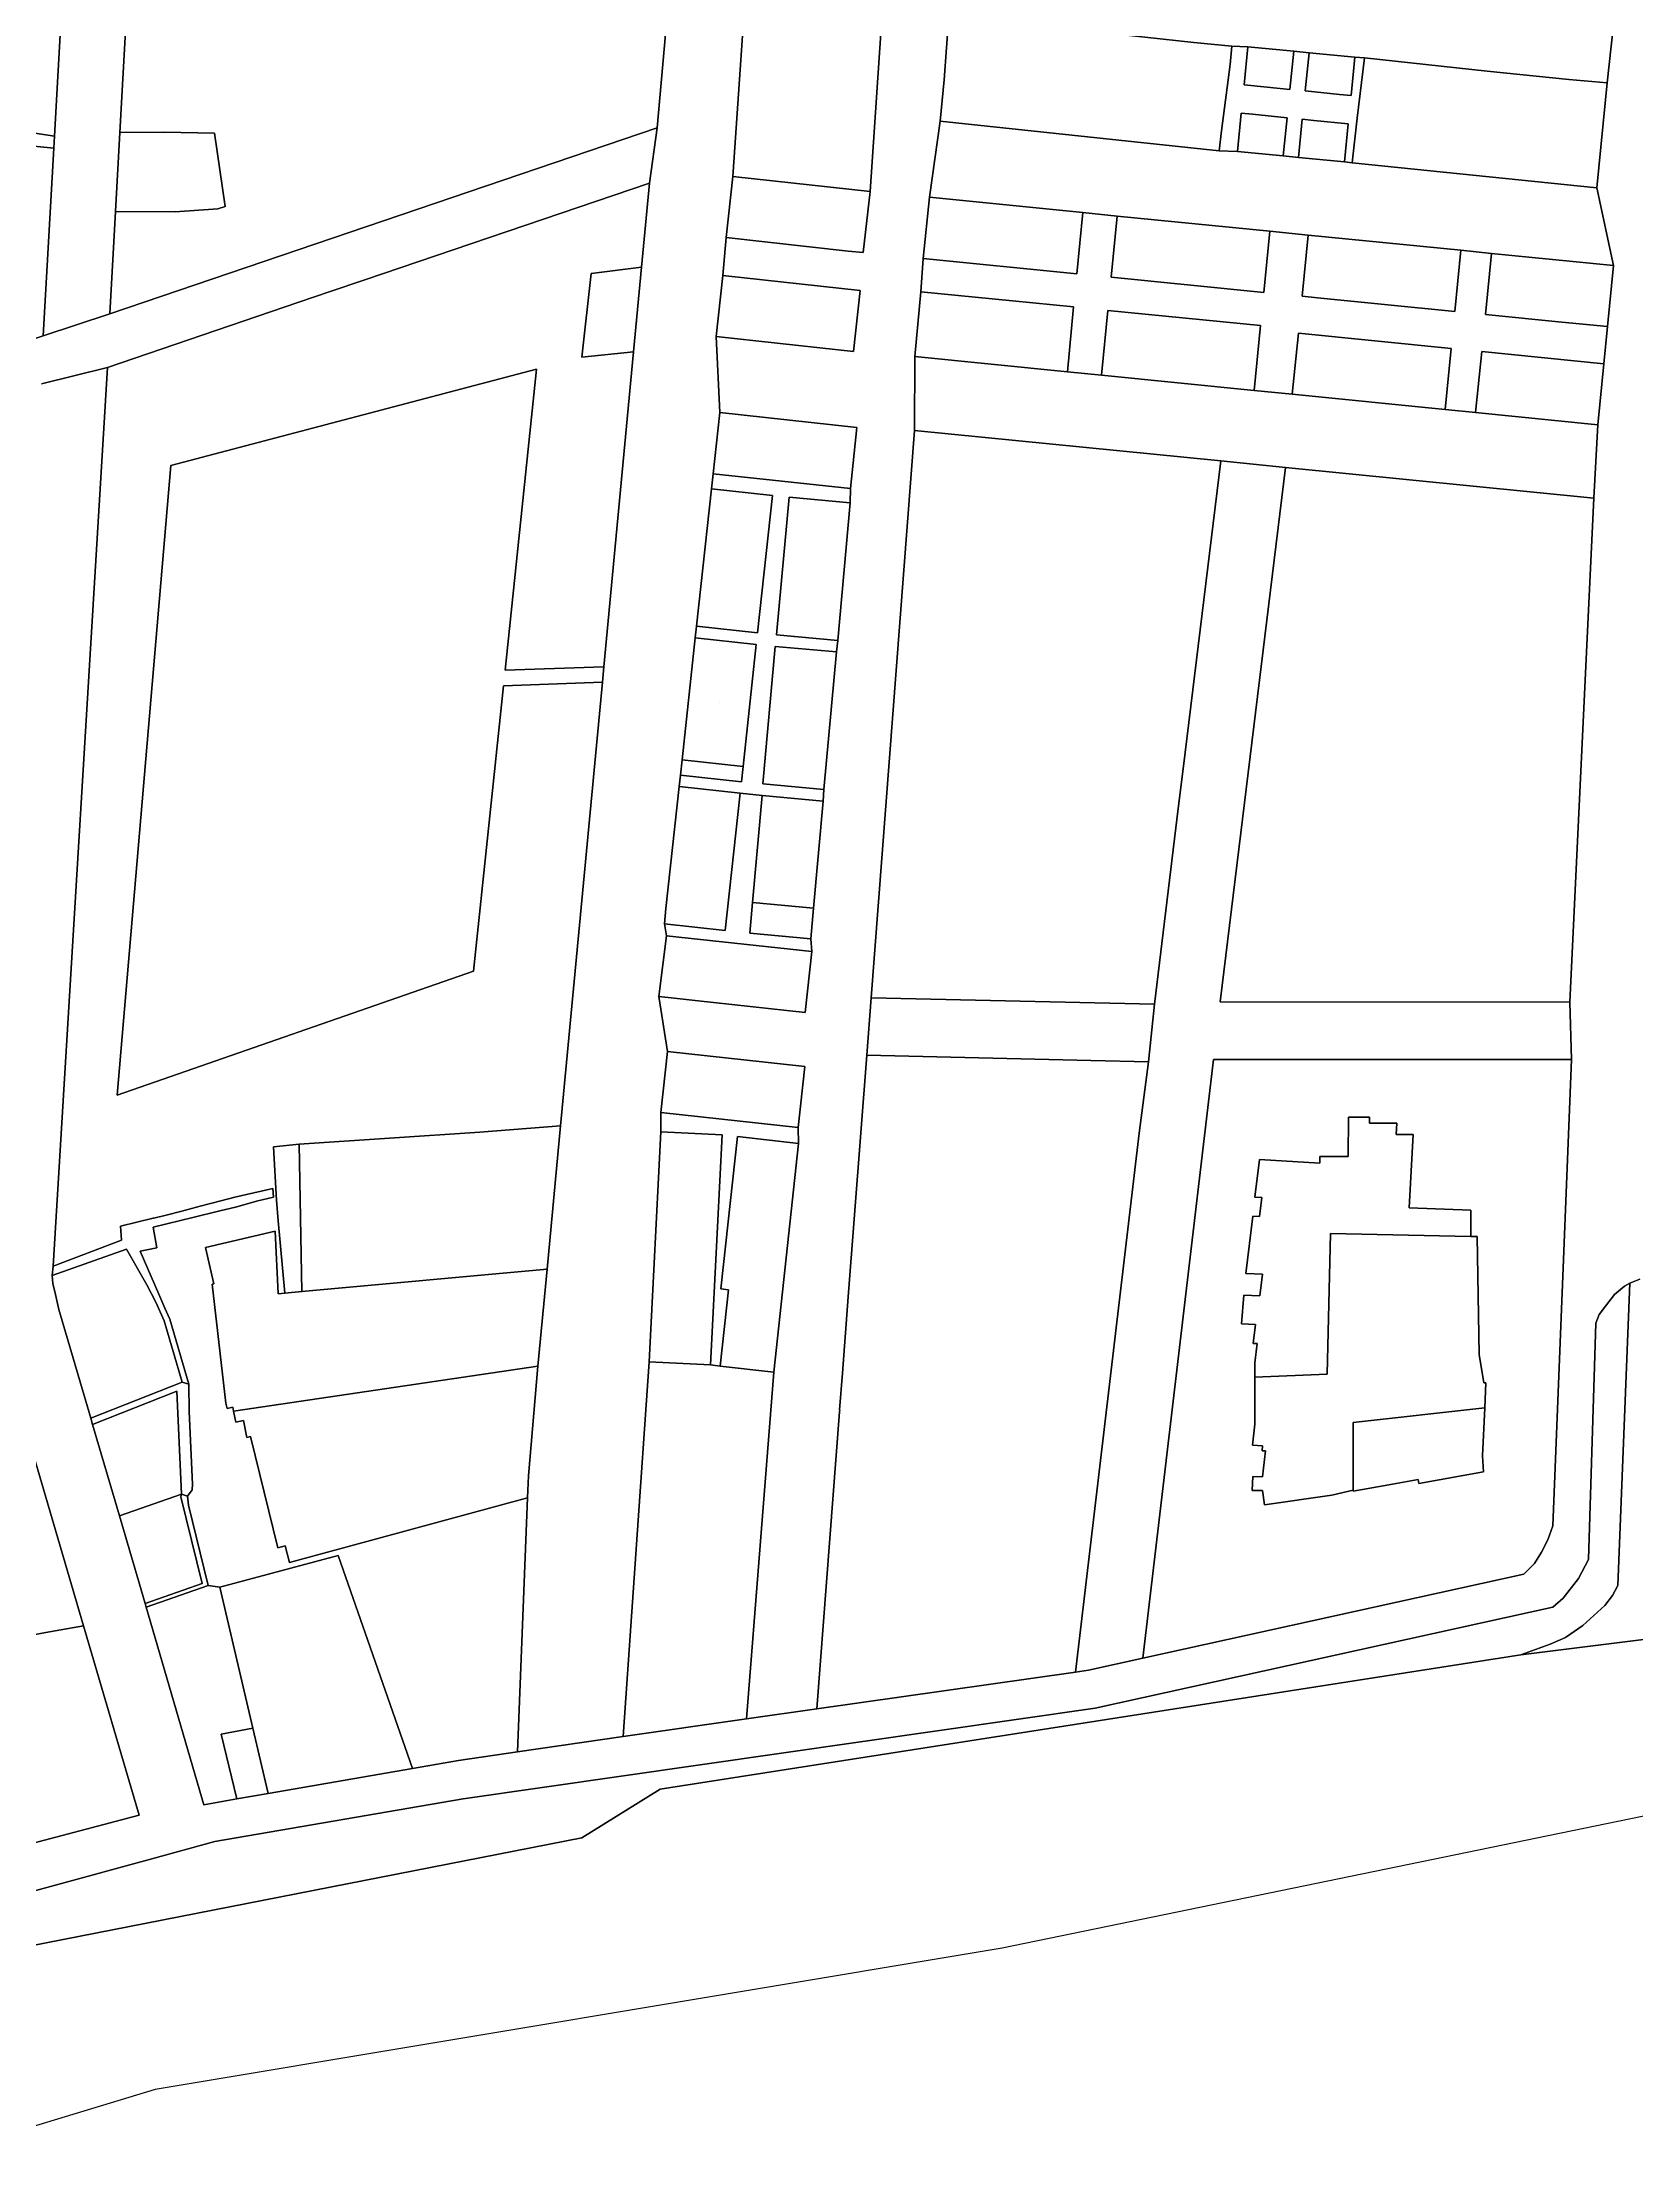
# Model space of a CAD drawing. Extents: x 536464 to 539642, y 1194643 to 1197409.
# Drawn here: x 536965 to 537380, y 1194726 to 1195278 of the extents above; entities that cross this region are included whole.
import ezdxf

# ---------------------------------------------------------------- set-up
doc = ezdxf.new("R2010")
doc.units = 0
for name, color, linetype in [('Level 30', 7, 'Continuous'), ('Level 32', 7, 'Continuous'), ('Level 33', 7, 'Continuous'), ('Level 35', 7, 'Continuous'), ('Level 54', 7, 'Continuous'), ('Level 59', 7, 'Continuous'), ('Level 60', 7, 'Continuous')]:
    doc.layers.add(name, color=color, linetype=linetype)

msp = doc.modelspace()

# ---------------------------------------------------------------- linework, layer by layer
at = {"layer": 'Level 30'}
for points in [[(536989.74, 1195338.1), (536985.08, 1195254.13), (536983.94, 1195233.55), (536982.46, 1195206.88), (536965.11, 1195201.18), (536967.83, 1195250.1), (536968, 1195253.19), (536969.9, 1195287.39)], [(537149.38, 1195309.82), (537144.78, 1195242.66), (537143.07, 1195226.75), (537142.2, 1195216.89), (537140.49, 1195200.97), (537141.38, 1195181.17), (537139.67, 1195165.25), (537139.21, 1195161.27), (537135.33, 1195125.48), (537135.01, 1195122.5), (537131.56, 1195090.69), (537131.12, 1195086.72), (537130.8, 1195083.74), (537127.34, 1195051.93), (537126.96, 1195047.95), (537127.53, 1195044.86), (537125.54, 1195028.99), (537127.75, 1195014.71), (537126.06, 1194998.79), (537126.05, 1194993.74), (537123.03, 1194933.86), (537116.19, 1194836.22), (537088.7, 1194832.17), (537091.33, 1194898.42), (537091.56, 1194904.15), (537094, 1194932.72), (537096.39, 1194957.97), (537099.91, 1194995.34), (537110.8, 1195110.89), (537111.18, 1195114.94), (537118.91, 1195196.96), (537120.99, 1195219.07), (537123.06, 1195240.96), (537125.06, 1195255.37), (537127.22, 1195279.73)], [(537374.81, 1195287.01), (537372.67, 1195267.13), (537362.61, 1195267.96), (537341.4, 1195270.16), (537309.41, 1195273.57), (537306.88, 1195273.74), (537294.94, 1195274.92), (537290.96, 1195275.31), (537279.02, 1195276.49), (537274.79, 1195276.68), (537264.94, 1195277.61), (537201.09, 1195284.52), (537199.87, 1195267.83), (537198.86, 1195257.11), (537196.01, 1195237.27), (537194.42, 1195221.33), (537193.77, 1195212.67), (537192.18, 1195195.75), (537192.13, 1195176.51), (537180.83, 1195028.67), (537179.69, 1195013.69), (537174.87, 1194950.73), (537173.33, 1194930.85), (537172.62, 1194921.34), (537172.64, 1194921.34), (537172.6, 1194920.81), (537166.65, 1194843.39), (537148.4, 1194840.8), (537155.44, 1194931.16), (537161.91, 1194990.7), (537161.8, 1194994.9), (537163.52, 1195010.81), (537127.75, 1195014.71), (537125.54, 1195028.99), (537129.49, 1195028.55), (537135.8, 1195027.88), (537139.77, 1195027.43), (537163.62, 1195024.84), (537165.35, 1195040.75), (537165.11, 1195044.04), (537165.83, 1195052.02), (537168.37, 1195079.93), (537168.55, 1195082.93), (537171.81, 1195118.8), (537172.12, 1195121.8), (537175.39, 1195157.66), (537175.43, 1195161.37), (537177.15, 1195177.28), (537141.38, 1195181.17), (537140.49, 1195200.97), (537172.25, 1195197.5), (537176.22, 1195197.08), (537177.99, 1195212.98), (537142.2, 1195216.89), (537143.07, 1195226.75), (537174.82, 1195223.27), (537178.8, 1195222.85), (537180.56, 1195238.76), (537185.1, 1195305.92)], [(536964.6, 1195188.68), (536981.87, 1195192.95), (536967.71, 1194958.75), (536967.46, 1194956.32), (536967.62, 1194954.23), (536968.25, 1194951.39), (536969.17, 1194947.5), (536977.49, 1194919.1), (536977.97, 1194917.47), (536984.93, 1194893.68), (536991.62, 1194870.84), (536991.9, 1194869.88), (537006.96, 1194818.43), (537015.53, 1194819.92), (537023.67, 1194821.32), (537061.31, 1194827.83), (537073.32, 1194829.9), (537088.7, 1194832.17), (537116.19, 1194836.22), (537148.4, 1194840.8), (537166.65, 1194843.39), (537234.09, 1194852.97), (537237.46, 1194853.45), (537251.63, 1194856.57), (537350.91, 1194878.46), (537353.66, 1194881.26), (537355.56, 1194884.2), (537357.15, 1194887.48), (537358.48, 1194891.1), (537363.32, 1195012.57), (537362.93, 1195027.57), (537369.16, 1195158.87), (537370.18, 1195177.98), (537371.78, 1195193.9), (537372.73, 1195203.56), (537374.32, 1195219.48), (537369.95, 1195239.76), (537372.67, 1195267.13), (537374.81, 1195287.01)], [(536940.24, 1195257.47), (536968, 1195253.19), (536967.83, 1195250.1), (536896.62, 1195257.21)], [(536945.01, 1195194.61), (536965.11, 1195201.18), (536982.46, 1195206.88), (537125.06, 1195255.37), (537123.06, 1195240.96), (537048.91, 1195215.74), (537039.9, 1195212.69), (537031.73, 1195209.9), (537006.54, 1195201.35), (536981.87, 1195192.95), (536964.6, 1195188.68)], [(538859.09, 1194996.14), (538471.78, 1194959.31), (538121.27, 1194926.37), (537629.4, 1194866.29), (537587.76, 1194857.73), (537214.98, 1194781.03), (536994.22, 1194744.21), (536935.53, 1194726.44), (536928.78, 1194739.17), (536906.86, 1194780.48), (536952.46, 1194779.78), (537105.44, 1194809.82), (537125.84, 1194822.45), (537350.13, 1194857.46), (538021.28, 1194941.38), (538037.24, 1194943.38), (538387.35, 1194987.15), (538438.82, 1194993.59), (538460.36, 1194994.71), (538520.35, 1195002.25), (538522.11, 1195002.44), (538655.35, 1195016.86)], [(537381.13, 1194955.38), (537378.57, 1194954.31), (537377.16, 1194953.53), (537374.59, 1194951.35), (537372.22, 1194948.36), (537370.51, 1194946.17), (537369.66, 1194943.9), (537367.76, 1194882.33), (537365.19, 1194877.39), (537361.21, 1194872.27), (537358.48, 1194869.9), (537239.25, 1194843.6), (537074.55, 1194819.96), (537009.77, 1194808.84), (536993.38, 1194804.32), (536913.13, 1194782.43)], [(536913.13, 1194782.43), (536993.38, 1194804.32), (537009.77, 1194808.84), (537074.55, 1194819.96), (537239.25, 1194843.6), (537358.48, 1194869.9), (537361.21, 1194872.27), (537365.19, 1194877.39), (537367.76, 1194882.33), (537369.66, 1194943.9), (537370.51, 1194946.17), (537372.22, 1194948.36), (537374.59, 1194951.35), (537377.16, 1194953.53), (537378.57, 1194954.31), (537375.45, 1194875.58), (537374.05, 1194872.91), (537372.01, 1194870.3), (537366.31, 1194865.15), (537361.8, 1194862.01), (537357.81, 1194860.26), (537350.13, 1194857.46), (537125.84, 1194822.45), (537105.44, 1194809.82), (536952.46, 1194779.78)], [(538021.28, 1194941.38), (537350.13, 1194857.46), (537357.81, 1194860.26), (537361.8, 1194862.01), (537366.31, 1194865.15), (537372.01, 1194870.3), (537374.05, 1194872.91), (537375.45, 1194875.58), (537378.57, 1194954.31), (537381.13, 1194955.38)], [(536962.67, 1194909.28), (536975.62, 1194865.06), (536966.76, 1194863.46), (536956.35, 1194861.57)], [(536959.13, 1194807.54), (536990.08, 1194815.7), (536975.62, 1194865.06), (536962.67, 1194909.28)]]:
    msp.add_lwpolyline(points, dxfattribs=at)
for points in [[(537021.68, 1195323.99), (537026.34, 1195321.9), (537127.22, 1195279.73), (537125.06, 1195255.37), (536982.46, 1195206.88), (536983.94, 1195233.55), (536999.48, 1195233.5), (537010.59, 1195234.28), (537012.5, 1195234.89), (537009.7, 1195253.96), (536996.58, 1195254.23), (536985.08, 1195254.13), (536989.74, 1195338.1)], [(537181.13, 1195306.34), (537185.1, 1195305.92), (537180.56, 1195238.76), (537144.78, 1195242.66), (537149.38, 1195309.82)], [(536882.45, 1195302.74), (536953.18, 1195295.63), (536952.7, 1195287.94), (536954.96, 1195287.63), (536969.9, 1195287.39), (536968, 1195253.19), (536940.24, 1195257.47), (536907.17, 1195260.47), (536890.53, 1195262.78), (536869.33, 1195266.25), (536871.55, 1195299.61), (536871.7, 1195301.87), (536874.03, 1195304.42)], [(537264.94, 1195277.61), (537274.79, 1195276.68), (537274.37, 1195271.91), (537272.11, 1195254.54), (537271.49, 1195249.38), (537198.86, 1195257.11), (537199.87, 1195267.83), (537201.09, 1195284.52)], [(537279.02, 1195276.49), (537278.03, 1195266.54), (537284, 1195265.95), (537289.97, 1195265.37), (537290.96, 1195275.31), (537294.94, 1195274.92), (537293.95, 1195264.97), (537302.9, 1195264.08), (537305.9, 1195263.79), (537306.88, 1195273.74), (537309.41, 1195273.57), (537307.5, 1195257.91), (537306.22, 1195246.26), (537304.15, 1195246.48), (537305.14, 1195256.42), (537296.18, 1195257.31), (537293.2, 1195257.6), (537292.2, 1195247.66), (537288.22, 1195248.05), (537289.21, 1195258), (537280.24, 1195258.89), (537277.26, 1195259.18), (537276.27, 1195249.24), (537271.49, 1195249.38), (537272.11, 1195254.54), (537274.37, 1195271.91), (537274.79, 1195276.68)], [(537290.96, 1195275.31), (537289.97, 1195265.37), (537284, 1195265.95), (537278.03, 1195266.54), (537279.02, 1195276.49)], [(537306.88, 1195273.74), (537305.9, 1195263.79), (537302.9, 1195264.08), (537293.95, 1195264.97), (537294.94, 1195274.92)], [(537341.4, 1195270.16), (537362.61, 1195267.96), (537372.67, 1195267.13), (537369.95, 1195239.76), (537306.22, 1195246.26), (537307.5, 1195257.91), (537309.41, 1195273.57)], [(536967.83, 1195250.1), (536965.11, 1195201.18), (536945.01, 1195194.61), (536942.91, 1195205), (536941.46, 1195204.59), (536944.05, 1195194.29), (536906.77, 1195182.1), (536896.62, 1195257.21)], [(537271.49, 1195249.38), (537276.27, 1195249.24), (537288.22, 1195248.05), (537292.2, 1195247.66), (537304.15, 1195246.48), (537306.22, 1195246.26), (537369.95, 1195239.76), (537374.32, 1195219.48), (537342.48, 1195222.66), (537334.52, 1195223.45), (537294.72, 1195227.42), (537284.77, 1195228.41), (537244.97, 1195232.38), (537236.01, 1195233.28), (537196.01, 1195237.27), (537198.86, 1195257.11)], [(537280.24, 1195258.89), (537289.21, 1195258), (537288.22, 1195248.05), (537276.27, 1195249.24), (537277.26, 1195259.18)], [(537296.18, 1195257.31), (537305.14, 1195256.42), (537304.15, 1195246.48), (537292.2, 1195247.66), (537293.2, 1195257.6)], [(537009.7, 1195253.96), (537012.5, 1195234.89), (537010.59, 1195234.28), (536999.48, 1195233.5), (536983.94, 1195233.55), (536985.08, 1195254.13), (536996.58, 1195254.23)], [(537120.99, 1195219.07), (537107.88, 1195217.45), (537105.48, 1195195.59), (537118.91, 1195196.96), (537111.18, 1195114.94), (537085.44, 1195114.03), (537093.67, 1195192.52), (536998.33, 1195167.38), (536984.38, 1195003.29), (537077.23, 1195035.59), (537085.02, 1195110), (537110.8, 1195110.89), (537099.91, 1194995.34), (537078.88, 1194993.7), (537031.79, 1194990.52), (537025.08, 1194989.85), (537025.89, 1194975.98), (537026.3, 1194970.57), (537028.08, 1194951.73), (537026.29, 1194951.57), (537025.5, 1194967.84), (537007.38, 1194963.64), (537009.58, 1194954.17), (537009.14, 1194954.09), (537012.68, 1194923.08), (537013.03, 1194921.66), (537014.48, 1194921.98), (537014.68, 1194921), (537015.29, 1194918.06), (537017.32, 1194918.52), (537018.15, 1194914.09), (537019.12, 1194914.34), (537026.24, 1194885.35), (537028.17, 1194885.87), (537029.25, 1194881.51), (537091.33, 1194898.42), (537088.7, 1194832.17), (537073.32, 1194829.9), (537061.31, 1194827.83), (537041.92, 1194883.36), (537011.11, 1194875.08), (537008.08, 1194875.52), (537002.92, 1194896.45), (537002.69, 1194898.79), (537003.94, 1194900.46), (537004, 1194901.91), (537003.13, 1194920.89), (537003, 1194927.98), (536998.06, 1194944.91), (536996.79, 1194947.77), (536995.19, 1194951.45), (536990.39, 1194962.62), (536994.7, 1194963.54), (536993.72, 1194968.89), (537004.42, 1194971.48), (537010.79, 1194973.07), (537015.52, 1194974.2), (537020.64, 1194975.68), (537025.07, 1194976.74), (537024.96, 1194978.98), (537015.03, 1194976.73), (537011.35, 1194975.8), (537006.01, 1194974.42), (537001.24, 1194973.11), (536997.13, 1194972.04), (536993.91, 1194971.29), (536993.89, 1194971.47), (536993.77, 1194971.25), (536985.19, 1194969.13), (536985.47, 1194965.51), (536967.71, 1194958.75), (536981.87, 1195192.95), (537006.54, 1195201.35), (537031.73, 1195209.9), (537039.9, 1195212.69), (537048.91, 1195215.74), (537123.06, 1195240.96)], [(537180.56, 1195238.76), (537178.8, 1195222.85), (537174.82, 1195223.27), (537143.07, 1195226.75), (537144.78, 1195242.66)], [(537244.97, 1195232.38), (537243.38, 1195216.44), (537283.18, 1195212.48), (537284.77, 1195228.41), (537294.72, 1195227.42), (537293.13, 1195211.48), (537297.11, 1195211.1), (537332.93, 1195207.53), (537334.52, 1195223.45), (537342.48, 1195222.66), (537340.89, 1195206.72), (537360.79, 1195204.75), (537360.79, 1195204.77), (537372.73, 1195203.56), (537371.78, 1195193.9), (537339.95, 1195197.08), (537338.35, 1195181.15), (537330.4, 1195181.96), (537331.98, 1195197.88), (537292.19, 1195201.85), (537290.58, 1195185.93), (537280.65, 1195186.92), (537282.33, 1195203.83), (537242.53, 1195207.81), (537240.84, 1195190.9), (537231.98, 1195191.78), (537233.56, 1195208.7), (537217.64, 1195210.28), (537193.77, 1195212.67), (537194.42, 1195221.33), (537234.43, 1195217.35), (537236.01, 1195233.28)], [(537236.01, 1195233.28), (537234.43, 1195217.35), (537194.42, 1195221.33), (537196.01, 1195237.27)], [(537284.77, 1195228.41), (537283.18, 1195212.48), (537243.38, 1195216.44), (537244.97, 1195232.38)], [(537334.52, 1195223.45), (537332.93, 1195207.53), (537297.11, 1195211.1), (537293.13, 1195211.48), (537294.72, 1195227.42)], [(537374.32, 1195219.48), (537372.73, 1195203.56), (537360.79, 1195204.77), (537360.79, 1195204.75), (537340.89, 1195206.72), (537342.48, 1195222.66)], [(537118.91, 1195196.96), (537105.48, 1195195.59), (537107.88, 1195217.45), (537120.99, 1195219.07)], [(537177.99, 1195212.98), (537176.22, 1195197.08), (537172.25, 1195197.5), (537140.49, 1195200.97), (537142.2, 1195216.89)], [(537217.64, 1195210.28), (537233.56, 1195208.7), (537231.98, 1195191.78), (537192.18, 1195195.75), (537193.77, 1195212.67)], [(537282.33, 1195203.83), (537280.65, 1195186.92), (537240.84, 1195190.9), (537242.53, 1195207.81)], [(537331.98, 1195197.88), (537330.4, 1195181.96), (537290.58, 1195185.93), (537292.19, 1195201.85)], [(537231.98, 1195191.78), (537240.84, 1195190.9), (537280.65, 1195186.92), (537290.58, 1195185.93), (537330.4, 1195181.96), (537338.35, 1195181.15), (537370.18, 1195177.98), (537369.16, 1195158.87), (537288.84, 1195166.88), (537271.93, 1195168.56), (537192.13, 1195176.51), (537192.18, 1195195.75)], [(537371.78, 1195193.9), (537370.18, 1195177.98), (537338.35, 1195181.15), (537339.95, 1195197.08)], [(537085.44, 1195114.03), (537111.18, 1195114.94), (537110.8, 1195110.89), (537085.02, 1195110), (537077.23, 1195035.59), (536984.38, 1195003.29), (536998.33, 1195167.38), (537093.67, 1195192.52)], [(537177.15, 1195177.28), (537175.43, 1195161.37), (537139.67, 1195165.25), (537141.38, 1195181.17)], [(537271.93, 1195168.56), (537262.66, 1195092.59), (537261.45, 1195082.74), (537261.41, 1195082.74), (537260.83, 1195078.01), (537260.88, 1195078.01), (537254.64, 1195026.99), (537180.83, 1195028.67), (537192.13, 1195176.51)], [(537288.84, 1195166.88), (537271.83, 1195027.62), (537362.93, 1195027.57), (537363.32, 1195012.57), (537270.04, 1195012.63), (537251.63, 1194856.57), (537237.46, 1194853.45), (537234.09, 1194852.97), (537250.66, 1194993.4), (537253.07, 1195012.03), (537254.64, 1195026.99), (537260.88, 1195078.01), (537260.83, 1195078.01), (537261.41, 1195082.74), (537261.45, 1195082.74), (537262.66, 1195092.59), (537271.93, 1195168.56)], [(537369.16, 1195158.87), (537362.93, 1195027.57), (537271.83, 1195027.62), (537288.84, 1195166.88)], [(537175.43, 1195161.37), (537175.39, 1195157.66), (537159.47, 1195159.11), (537156.2, 1195123.23), (537172.12, 1195121.8), (537171.81, 1195118.8), (537155.87, 1195120.25), (537152.62, 1195084.41), (537168.55, 1195082.93), (537168.37, 1195079.93), (537152.45, 1195081.38), (537146.7, 1195082.01), (537130.8, 1195083.74), (537131.12, 1195086.72), (537147.02, 1195084.97), (537147.45, 1195088.96), (537150.91, 1195120.77), (537135.01, 1195122.5), (537135.33, 1195125.48), (537151.23, 1195123.75), (537155.11, 1195159.52), (537139.21, 1195161.27), (537139.67, 1195165.25)], [(537155.11, 1195159.52), (537151.23, 1195123.75), (537135.33, 1195125.48), (537139.21, 1195161.27)], [(537175.39, 1195157.66), (537172.12, 1195121.8), (537156.2, 1195123.23), (537159.47, 1195159.11)], [(537150.91, 1195120.77), (537147.45, 1195088.96), (537131.56, 1195090.69), (537135.01, 1195122.5)], [(537171.81, 1195118.8), (537168.55, 1195082.93), (537152.62, 1195084.41), (537155.87, 1195120.25)], [(537147.45, 1195088.96), (537147.02, 1195084.97), (537131.12, 1195086.72), (537131.56, 1195090.69)], [(537146.7, 1195082.01), (537142.82, 1195046.22), (537126.96, 1195047.95), (537127.34, 1195051.93), (537130.8, 1195083.74)], [(537152.45, 1195081.38), (537149.91, 1195053.52), (537149.19, 1195045.53), (537165.11, 1195044.04), (537165.35, 1195040.75), (537127.53, 1195044.86), (537126.96, 1195047.95), (537142.82, 1195046.22), (537146.7, 1195082.01)], [(537168.37, 1195079.93), (537165.83, 1195052.02), (537149.91, 1195053.52), (537152.45, 1195081.38)], [(537165.83, 1195052.02), (537165.11, 1195044.04), (537149.19, 1195045.53), (537149.91, 1195053.52)], [(537165.35, 1195040.75), (537163.62, 1195024.84), (537139.77, 1195027.43), (537135.8, 1195027.88), (537129.49, 1195028.55), (537125.54, 1195028.99), (537127.53, 1195044.86)], [(537254.64, 1195026.99), (537253.07, 1195012.03), (537238.07, 1195012.35), (537179.69, 1195013.69), (537180.83, 1195028.67)], [(537163.52, 1195010.81), (537161.8, 1194994.9), (537126.06, 1194998.79), (537127.75, 1195014.71)], [(537238.07, 1195012.35), (537253.07, 1195012.03), (537250.66, 1194993.4), (537234.09, 1194852.97), (537166.65, 1194843.39), (537172.6, 1194920.81), (537172.64, 1194921.34), (537172.62, 1194921.34), (537173.33, 1194930.85), (537174.87, 1194950.73), (537179.69, 1195013.69)], [(537363.32, 1195012.57), (537358.48, 1194891.1), (537357.15, 1194887.48), (537355.56, 1194884.2), (537353.66, 1194881.26), (537350.91, 1194878.46), (537251.63, 1194856.57), (537270.04, 1195012.63)], [(537161.8, 1194994.9), (537161.91, 1194990.7), (537146.01, 1194992.55), (537141.68, 1194952.84), (537143.68, 1194952.58), (537141.51, 1194932.69), (537139.01, 1194933.05), (537142.03, 1194992.98), (537126.05, 1194993.74), (537126.06, 1194998.79)], [(537310.71, 1194997.6), (537310.7, 1194996), (537317.8, 1194996.02), (537317.65, 1194993.03), (537322.05, 1194993.03), (537321.07, 1194973.98), (537337.15, 1194973.34), (537337.07, 1194966.44), (537300.5, 1194967.29), (537299.66, 1194930.57), (537280.81, 1194929.83), (537280.8, 1194933.59), (537281.39, 1194938.56), (537280.39, 1194938.6), (537280.98, 1194943.56), (537277.32, 1194943.73), (537277.99, 1194951.18), (537282.15, 1194951), (537282.82, 1194956.66), (537278.52, 1194956.85), (537280.28, 1194971.75), (537282.03, 1194971.67), (537282.61, 1194976.64), (537280.86, 1194976.71), (537282.04, 1194986.54), (537297.73, 1194985.61), (537297.76, 1194987.32), (537305.18, 1194987.31), (537305.21, 1194997.6)], [(537305.18, 1194987.31), (537297.76, 1194987.32), (537297.73, 1194985.61), (537282.04, 1194986.54), (537280.86, 1194976.71), (537282.61, 1194976.64), (537282.03, 1194971.67), (537280.28, 1194971.75), (537278.52, 1194956.85), (537282.82, 1194956.66), (537282.15, 1194951), (537277.99, 1194951.18), (537277.32, 1194943.73), (537280.98, 1194943.56), (537280.39, 1194938.6), (537281.39, 1194938.56), (537280.8, 1194933.59), (537280.81, 1194929.83), (537280.85, 1194917.6), (537280.2, 1194912.14), (537282.84, 1194911.95), (537282.69, 1194910.66), (537283.58, 1194910.6), (537282.78, 1194903.84), (537280.33, 1194903.98), (537280.15, 1194900.33), (537282.78, 1194900.28), (537283.32, 1194896.57), (537300.86, 1194899.11), (537306.42, 1194900.37), (537306.46, 1194900.12), (537316.69, 1194901.96), (537323.38, 1194903.14), (537323.58, 1194902.15), (537340.42, 1194905.15), (537340.18, 1194909.35), (537340.72, 1194921.84), (537341, 1194928.35), (537340.5, 1194928.31), (537339.31, 1194935.71), (537338.74, 1194966.51), (537337.07, 1194966.44), (537337.15, 1194973.34), (537321.07, 1194973.98), (537322.05, 1194993.03), (537317.65, 1194993.03), (537317.8, 1194996.02), (537310.7, 1194996), (537310.71, 1194997.6), (537305.21, 1194997.6)], [(537032.45, 1194952.13), (537028.08, 1194951.73), (537026.3, 1194970.57), (537025.89, 1194975.98), (537025.08, 1194989.85), (537031.79, 1194990.52)], [(537096.39, 1194957.97), (537032.45, 1194952.13), (537031.79, 1194990.52), (537078.88, 1194993.7), (537099.91, 1194995.34)], [(537142.03, 1194992.98), (537139.01, 1194933.05), (537123.03, 1194933.86), (537126.05, 1194993.74)], [(537161.91, 1194990.7), (537155.44, 1194931.16), (537141.51, 1194932.69), (537143.68, 1194952.58), (537141.68, 1194952.84), (537146.01, 1194992.55)], [(537025.07, 1194976.74), (537020.64, 1194975.68), (537015.52, 1194974.2), (537010.79, 1194973.07), (537004.42, 1194971.48), (536993.72, 1194968.89), (536994.7, 1194963.54), (536990.39, 1194962.62), (536995.19, 1194951.45), (536996.79, 1194947.77), (536998.06, 1194944.91), (537003, 1194927.98), (537001.28, 1194928.55), (536996.62, 1194944.48), (536994.46, 1194949.39), (536992.09, 1194953.9), (536986.77, 1194963.19), (536967.46, 1194956.32), (536967.71, 1194958.75), (536985.47, 1194965.51), (536985.19, 1194969.13), (536993.77, 1194971.25), (536993.89, 1194971.47), (536993.91, 1194971.29), (536997.13, 1194972.04), (537001.24, 1194973.11), (537006.01, 1194974.42), (537011.35, 1194975.8), (537015.03, 1194976.73), (537024.96, 1194978.98)], [(536992.09, 1194953.9), (536994.46, 1194949.39), (536996.62, 1194944.48), (537001.28, 1194928.55), (536977.49, 1194919.1), (536969.17, 1194947.5), (536968.25, 1194951.39), (536967.62, 1194954.23), (536967.46, 1194956.32), (536986.77, 1194963.19)], [(537026.29, 1194951.57), (537028.08, 1194951.73), (537032.45, 1194952.13), (537096.39, 1194957.97), (537094, 1194932.72), (537014.68, 1194921), (537014.48, 1194921.98), (537013.03, 1194921.66), (537012.68, 1194923.08), (537009.14, 1194954.09), (537009.58, 1194954.17), (537007.38, 1194963.64), (537025.5, 1194967.84)], [(537337.07, 1194966.44), (537338.74, 1194966.51), (537339.31, 1194935.71), (537340.5, 1194928.31), (537341, 1194928.35), (537340.72, 1194921.84), (537306.42, 1194918.05), (537306.42, 1194900.37), (537300.86, 1194899.11), (537283.32, 1194896.57), (537282.78, 1194900.28), (537280.15, 1194900.33), (537280.33, 1194903.98), (537282.78, 1194903.84), (537283.58, 1194910.6), (537282.69, 1194910.66), (537282.84, 1194911.95), (537280.2, 1194912.14), (537280.85, 1194917.6), (537280.81, 1194929.83), (537299.66, 1194930.57), (537300.5, 1194967.29)], [(537091.56, 1194904.15), (537091.33, 1194898.42), (537029.25, 1194881.51), (537028.17, 1194885.87), (537026.24, 1194885.35), (537019.12, 1194914.34), (537018.15, 1194914.09), (537017.32, 1194918.52), (537015.29, 1194918.06), (537014.68, 1194921), (537094, 1194932.72)], [(537139.01, 1194933.05), (537141.51, 1194932.69), (537155.44, 1194931.16), (537148.4, 1194840.8), (537116.19, 1194836.22), (537123.03, 1194933.86)], [(537003, 1194927.98), (537003.13, 1194920.89), (537004, 1194901.91), (537003.94, 1194900.46), (537002.69, 1194898.79), (537001.12, 1194899.31), (536999.9, 1194926.18), (536977.97, 1194917.47), (536977.49, 1194919.1), (537001.28, 1194928.55)], [(537001.12, 1194899.31), (536984.93, 1194893.68), (536977.97, 1194917.47), (536999.9, 1194926.18)], [(537340.18, 1194909.35), (537340.42, 1194905.15), (537323.58, 1194902.15), (537323.38, 1194903.14), (537316.69, 1194901.96), (537306.46, 1194900.12), (537306.42, 1194900.37), (537306.42, 1194918.05), (537340.72, 1194921.84)], [(537000.95, 1194898.63), (537006.51, 1194876.03), (536991.62, 1194870.84), (536984.93, 1194893.68), (537001.12, 1194899.31)], [(537002.69, 1194898.79), (537002.92, 1194896.45), (537008.08, 1194875.52), (536991.9, 1194869.88), (536991.62, 1194870.84), (537006.51, 1194876.03), (537000.95, 1194898.63), (537001.12, 1194899.31)], [(537061.31, 1194827.83), (537023.67, 1194821.32), (537019.68, 1194838.38), (537011.11, 1194875.08), (537041.92, 1194883.36)], [(537011.11, 1194875.08), (537019.68, 1194838.38), (537011.45, 1194836.81), (537015.53, 1194819.92), (537006.96, 1194818.43), (536991.9, 1194869.88), (537008.08, 1194875.52)], [(536990.08, 1194815.7), (536959.13, 1194807.54), (536950.89, 1194835.65), (536952.79, 1194836.18), (536946.31, 1194858.27), (536956.35, 1194861.57), (536966.76, 1194863.46), (536975.62, 1194865.06)], [(537023.67, 1194821.32), (537015.53, 1194819.92), (537011.45, 1194836.81), (537019.68, 1194838.38)]]:
    msp.add_lwpolyline(points, close=True, dxfattribs=at)

# ---------------------------------------------------------------- texts
at = {"layer": 'Level 32'}
for s, p in [('NTS(1785.04)', (537291.38, 1194969.28)), ('NTS(587.83)', (537323.25, 1194911.5)), ('DGT(3038.46)', (537135.7, 1194886.08))]:
    msp.add_text(s, height=0.00763, dxfattribs=at).set_placement(p)
at = {"layer": 'Level 33'}
for s, p in [('DCK', (537164.93, 1195274.28)), ('ODT', (537043.28, 1195270.68)), ('DCH', (537236.53, 1195266.87)), ('ODT', (537284.46, 1195270.92)), ('ODT', (537300.39, 1195269.35)), ('DGT', (537292.67, 1195261.39)), ('DCH', (537339.69, 1195256.61)), ('ODT', (537282.71, 1195253.61)), ('ODT', (537298.64, 1195252.04)), ('DYT', (536997.44, 1195243.85)), ('DGT', (537283.26, 1195238.55)), ('ODT', (537161.8, 1195232.75)), ('ODT', (537215.17, 1195227.3)), ('ODT', (537264.02, 1195222.42)), ('ODT', (537313.79, 1195217.47)), ('ODT', (537357.58, 1195213.1)), ('DGD', (537113.34, 1195207.25)), ('ODT', (537159.23, 1195206.97)), ('DGT', (537293.43, 1195206.46)), ('ODT', (537212.88, 1195202.22)), ('ODT', (537261.56, 1195197.36)), ('DGT', (537129.93, 1195190.8)), ('ODT', (537311.25, 1195191.9)), ('ODT', (537355.03, 1195187.52)), ('DGT', (537281.12, 1195177.25)), ('ODT', (537158.38, 1195171.27)), ('ODT', (537145.19, 1195142.5)), ('ODT', (537165.77, 1195140.45)), ('DGT', (537378.86, 1195123.17)), ('DGT', (537181.56, 1195107.99)), ('ODT', (537141.2, 1195105.72)), ('ODT', (537162.18, 1195101.59)), ('DGD', (537037.79, 1195099.91)), ('ODT', (537224.27, 1195100.44)), ('TMD', (537139.28, 1195087.83)), ('DGT', (537149.99, 1195086.33)), ('ODT', (537323.48, 1195081.93)), ('ODT', (537136.77, 1195064.98)), ('ODT', (537159.11, 1195066.71)), ('DGT', (537146.45, 1195060.58)), ('DYT', (537157.48, 1195048.78)), ('ODT', (537145.47, 1195034.85)), ('DGT', (537216.95, 1195020.33)), ('DGT', (537262.09, 1195017.87)), ('ODT', (537079.81, 1195017.59)), ('ODT', (537144.76, 1195004.8)), ('SKC', (537028.65, 1194984.49)), ('DGT', (537143.29, 1194984.57)), ('SKC', (537064.37, 1194973.93)), ('ODT', (537291.42, 1194969.31)), ('DGT', (536990.29, 1194967.19)), ('ODT', (537132.5, 1194963.4)), ('ODT', (537151.34, 1194967.87)), ('ODT', (536983.57, 1194942.06)), ('NTS', (537319.57, 1194943.18)), ('DTS', (537041.56, 1194940.29)), ('ODT', (537207.64, 1194931.15)), ('DGT', (537001.35, 1194915.46)), ('DTS', (536991.89, 1194910.34)), ('TSC', (537050.4, 1194908.02)), ('ODT', (537323.29, 1194911.52)), ('DKV', (537135.74, 1194886.1)), ('ODT', (536996.06, 1194884.9)), ('DGT', (537005.09, 1194884.59)), ('ODT', (537301.1, 1194878.05)), ('DCK', (537355.93, 1194864.76)), ('DTS', (537006.09, 1194855.6)), ('TSC', (537033.9, 1194852.29)), ('CAN', (536967.18, 1194836.86)), ('DTS', (537017.56, 1194829.12))]:
    msp.add_text(s, height=0.00763, dxfattribs=at).set_placement(p)
at = {"layer": 'Level 35'}
for s, p in [('803', (537164.96, 1195274.28)), ('827', (537043.31, 1195270.68)), ('790', (537236.56, 1195266.87)), ('785', (537284.49, 1195270.92)), ('786', (537300.42, 1195269.35)), ('796', (537292.7, 1195261.39)), ('802', (537339.72, 1195256.61)), ('794', (537282.74, 1195253.61)), ('797', (537298.67, 1195252.04)), ('808', (536997.47, 1195243.85)), ('818', (537283.29, 1195238.55)), ('813', (537161.83, 1195232.75)), ('821', (537215.2, 1195227.3)), ('825', (537264.05, 1195222.42)), ('828', (537313.82, 1195217.47)), ('830', (537357.61, 1195213.1)), ('841', (537113.37, 1195207.25)), ('836', (537159.26, 1195206.97)), ('855', (537293.46, 1195206.46)), ('846', (537212.91, 1195202.22)), ('847', (537261.59, 1195197.36)), ('1024', (537129.96, 1195190.8)), ('856', (537311.28, 1195191.9)), ('862', (537355.06, 1195187.52)), ('874', (537281.15, 1195177.25)), ('873', (537158.41, 1195171.27)), ('905', (537145.22, 1195142.5)), ('907', (537165.8, 1195140.45)), ('1033', (537378.89, 1195123.17)), ('1022', (537181.59, 1195107.99)), ('921', (537141.23, 1195105.72)), ('930', (537162.21, 1195101.59)), ('979', (537037.82, 1195099.91)), ('972', (537224.3, 1195100.44)), ('927', (537139.31, 1195087.83)), ('932', (537150.02, 1195086.33)), ('973', (537323.51, 1195081.93)), ('961', (537136.8, 1195064.98)), ('955', (537159.14, 1195066.71)), ('965', (537146.48, 1195060.58)), ('963', (537157.51, 1195048.78)), ('976', (537145.5, 1195034.85)), ('978', (537216.98, 1195020.33)), ('1020', (537262.12, 1195017.87)), ('1026', (537079.84, 1195017.59)), ('984', (537144.79, 1195004.8)), ('994', (537028.68, 1194984.49)), ('999', (537143.32, 1194984.57)), ('993', (537064.4, 1194973.93)), ('1002', (537291.45, 1194969.31)), ('1003', (536990.32, 1194967.19)), ('998', (537132.53, 1194963.4)), ('1001', (537151.37, 1194967.87)), ('1006', (536983.6, 1194942.06)), ('1010', (537319.6, 1194943.18)), ('1005', (537041.58, 1194940.29)), ('1021', (537207.67, 1194931.15)), ('1009', (537001.38, 1194915.46)), ('1012', (536991.92, 1194910.34)), ('1013', (537050.42, 1194908.02)), ('1008', (537323.32, 1194911.52)), ('1023', (537135.77, 1194886.1)), ('1016', (536996.09, 1194884.9)), ('1017', (537005.12, 1194884.59)), ('1018', (537301.13, 1194878.05)), ('1036', (537355.96, 1194864.76)), ('1029', (537006.12, 1194855.6)), ('1027', (537033.92, 1194852.29)), ('1030', (536967.21, 1194836.86)), ('1028', (537017.59, 1194829.12))]:
    msp.add_text(s, height=0.00763, dxfattribs=at).set_placement(p)
at = {"layer": 'Level 54'}
for s, p in [('2419.06', (537164.96, 1195274.27)), ('10328.35', (537043.31, 1195270.67)), ('2018.33', (537236.56, 1195266.86)), ('119.97', (537284.49, 1195270.91)), ('120.04', (537300.42, 1195269.34)), ('471.29', (537292.7, 1195261.38)), ('1748.83', (537339.72, 1195256.6)), ('119.98', (537282.74, 1195253.6)), ('119.98', (537298.67, 1195252.03)), ('543.54', (536997.47, 1195243.84)), ('3479.53', (537283.29, 1195238.54)), ('575.91', (537161.83, 1195232.73)), ('643.57', (537215.2, 1195227.29)), ('640.29', (537264.05, 1195222.41)), ('640.12', (537313.82, 1195217.46)), ('512.04', (537357.61, 1195213.09)), ('288.24', (537113.37, 1195207.24)), ('575.90', (537159.26, 1195206.96)), ('2518.50', (537293.46, 1195206.45)), ('679.55', (537212.91, 1195202.21)), ('679.97', (537261.59, 1195197.35)), ('18915.76', (537129.96, 1195190.79)), ('640.19', (537311.28, 1195191.89)), ('512.15', (537355.06, 1195187.51)), ('3413.06', (537281.15, 1195177.24)), ('575.84', (537158.41, 1195171.25)), ('575.85', (537145.22, 1195142.49)), ('575.83', (537165.8, 1195140.44)), ('20626.38', (537378.89, 1195123.16)), ('12758.30', (537181.59, 1195107.98)), ('511.70', (537141.23, 1195105.71)), ('576.13', (537162.21, 1195101.58)), ('14770.04', (537037.82, 1195099.9)), ('11183.48', (537224.3, 1195100.43)), ('64.02', (537139.31, 1195087.82)), ('726.26', (537150.02, 1195086.32)), ('11641.71', (537323.51, 1195081.92)), ('575.81', (537136.8, 1195064.96)), ('447.64', (537159.14, 1195066.7)), ('336.36', (537146.48, 1195060.57)), ('128.24', (537157.51, 1195048.77)), ('610.67', (537145.5, 1195034.84)), ('1104.47', (537216.98, 1195020.32)), ('6735.75', (537262.12, 1195017.86)), ('20265.60', (537079.84, 1195017.58)), ('575.57', (537144.79, 1195004.79)), ('219.15', (537028.68, 1194984.48)), ('329.93', (537143.32, 1194984.56)), ('2488.38', (537064.4, 1194973.92)), ('1785.04', (537291.45, 1194969.3)), ('251.66', (536990.32, 1194967.17)), ('959.61', (537132.53, 1194963.39)), ('919.78', (537151.37, 1194967.86)), ('927.69', (536983.6, 1194942.05)), ('2580.83', (537319.6, 1194943.17)), ('2552.40', (537041.58, 1194940.28)), ('11515.94', (537207.67, 1194931.14)), ('127.45', (537001.38, 1194915.44)), ('512.18', (536991.92, 1194910.32)), ('2678.45', (537050.42, 1194908.01)), ('587.83', (537323.32, 1194911.51)), ('3038.46', (537135.77, 1194886.09)), ('387.06', (536996.09, 1194884.89)), ('50.57', (537005.12, 1194884.58)), ('9286.02', (537301.13, 1194878.03)), ('5086.25', (537355.96, 1194864.75)), ('867.66', (537006.12, 1194855.59)), ('1988.32', (537033.92, 1194852.28)), ('1630.20', (536967.21, 1194836.85)), ('144.99', (537017.59, 1194829.11))]:
    msp.add_text(s, height=0.00763, dxfattribs=at).set_placement(p)
at = {"layer": 'Level 59'}
for s, p in [('GDC', (537291.45, 1194969.28)), ('GDC', (537323.32, 1194911.5)), ('UBQ', (537135.77, 1194886.08))]:
    msp.add_text(s, height=0.00763, dxfattribs=at).set_placement(p)
at = {"layer": 'Level 60'}
for s, p in [('TCN', (537164.93, 1195274.27)), ('GDC', (537043.28, 1195270.67)), ('TCN', (537236.53, 1195266.86)), ('GDC', (537284.46, 1195270.91)), ('GDC', (537300.39, 1195269.34)), ('UBQ', (537292.66, 1195261.38)), ('TCN', (537339.69, 1195256.6)), ('GDC', (537282.71, 1195253.6)), ('GDC', (537298.64, 1195252.03)), ('TSN', (536997.44, 1195243.84)), ('UBQ', (537283.26, 1195238.54)), ('GDC', (537161.8, 1195232.73)), ('GDC', (537215.17, 1195227.29)), ('GDC', (537264.02, 1195222.41)), ('GDC', (537313.79, 1195217.46)), ('GDC', (537357.58, 1195213.09)), ('TSN', (537113.34, 1195207.24)), ('GDC', (537159.22, 1195206.96)), ('UBQ', (537293.43, 1195206.45)), ('GDC', (537212.87, 1195202.21)), ('GDC', (537261.56, 1195197.35)), ('UBQ', (537129.93, 1195190.79)), ('GDC', (537311.25, 1195191.89)), ('GDC', (537355.03, 1195187.51)), ('UBQ', (537281.12, 1195177.24)), ('GDC', (537158.38, 1195171.25)), ('GDC', (537145.19, 1195142.49)), ('GDC', (537165.76, 1195140.44)), ('UBQ', (537378.86, 1195123.16)), ('UBQ', (537181.56, 1195107.98)), ('GDC', (537141.2, 1195105.71)), ('GDC', (537162.18, 1195101.58)), ('TSN', (537037.79, 1195099.9)), ('GDC', (537224.27, 1195100.43)), ('TKT', (537139.28, 1195087.82)), ('UBQ', (537149.99, 1195086.32)), ('GDC', (537323.48, 1195081.92)), ('GDC', (537136.77, 1195064.96)), ('GDC', (537159.11, 1195066.7)), ('UBQ', (537146.45, 1195060.57)), ('TSN', (537157.48, 1195048.77)), ('GDC', (537145.46, 1195034.84)), ('UBQ', (537216.95, 1195020.32)), ('UBQ', (537262.09, 1195017.86)), ('GDC', (537079.81, 1195017.58)), ('GDC', (537144.76, 1195004.79)), ('TKT', (537028.66, 1194984.48)), ('UBQ', (537143.29, 1194984.56)), ('TKT', (537064.37, 1194973.92)), ('GDC', (537291.42, 1194969.3)), ('UBQ', (536990.29, 1194967.17)), ('GDC', (537132.5, 1194963.39)), ('GDC', (537151.34, 1194967.86)), ('GDC', (536983.57, 1194942.05)), ('GDC', (537319.57, 1194943.17)), ('TSN', (537041.56, 1194940.28)), ('GDC', (537207.63, 1194931.14)), ('UBQ', (537001.35, 1194915.44)), ('TSN', (536991.89, 1194910.32)), ('TCN', (537050.4, 1194908.01)), ('GDC', (537323.29, 1194911.51)), ('TCN', (537135.74, 1194886.09)), ('GDC', (536996.06, 1194884.89)), ('UBQ', (537005.09, 1194884.58)), ('GDC', (537301.1, 1194878.03)), ('TCN', (537355.93, 1194864.75)), ('TSN', (537006.09, 1194855.59)), ('TCN', (537033.9, 1194852.28)), ('TCN', (536967.18, 1194836.85)), ('TSN', (537017.56, 1194829.11))]:
    msp.add_text(s, height=0.00763, dxfattribs=at).set_placement(p)

doc.saveas('drawing.dxf')
